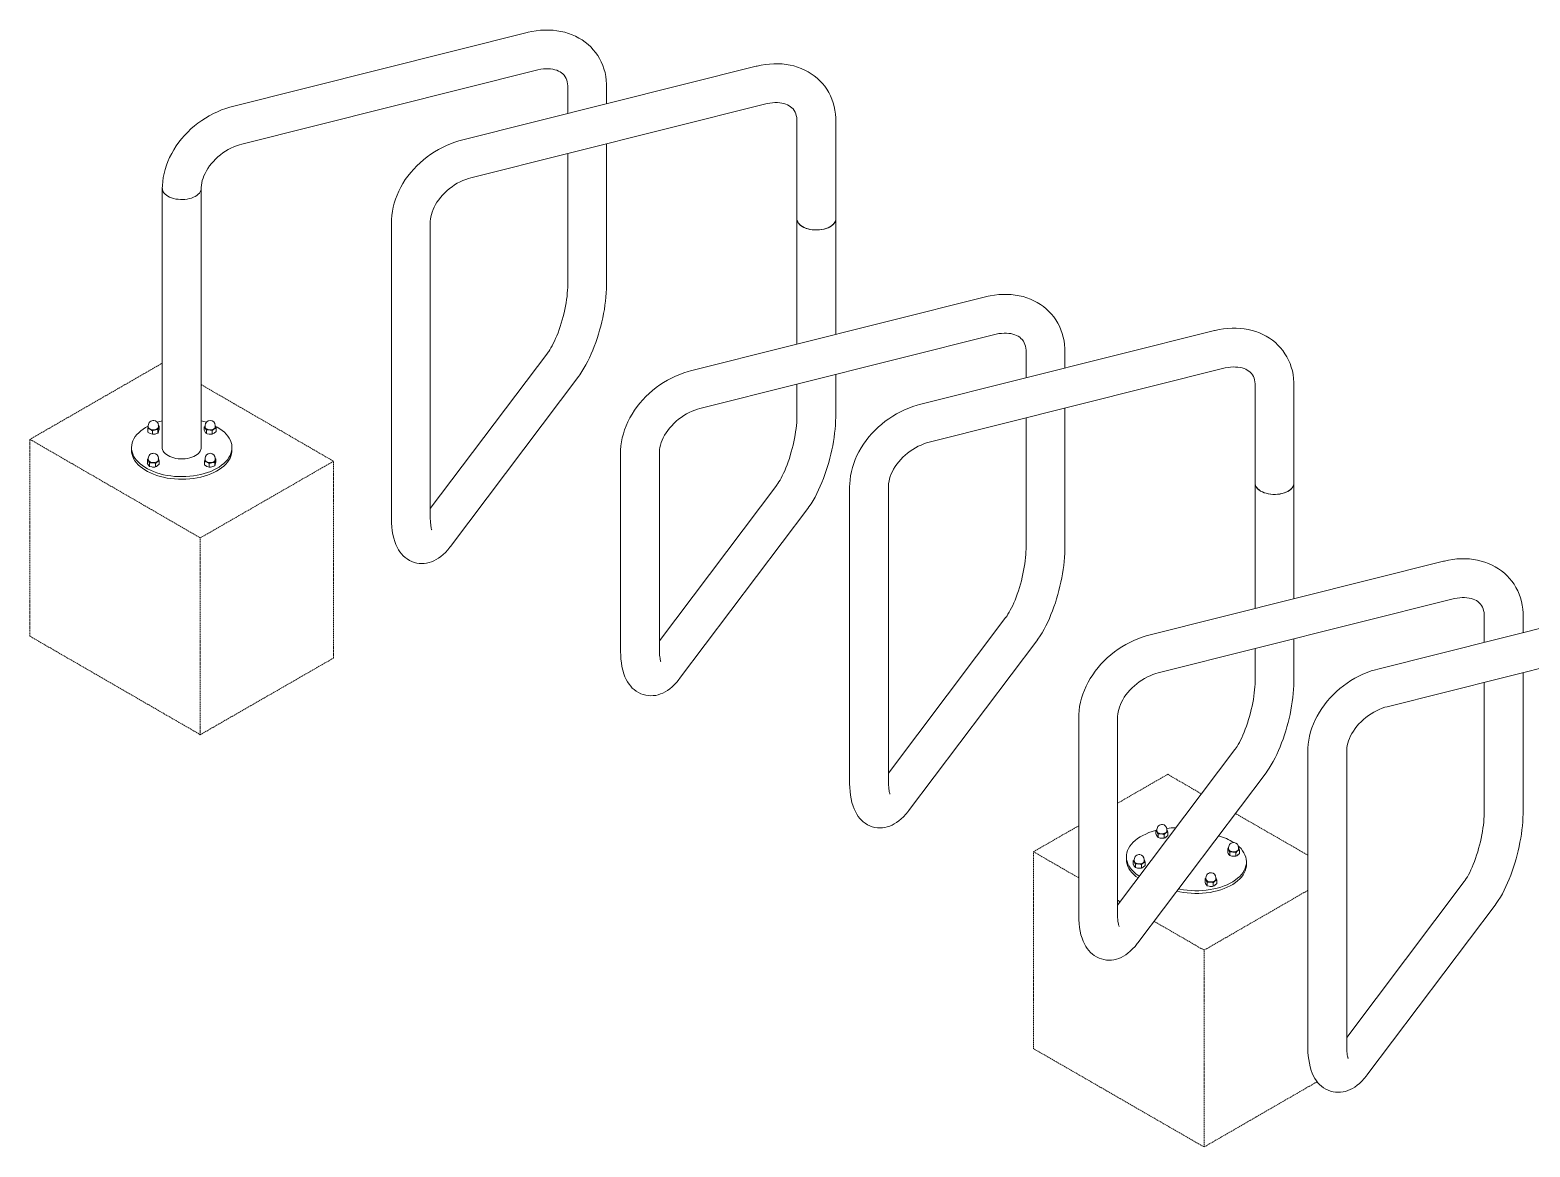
# Model space of a CAD drawing. Header units: millimetres. Extents: x -312 to 6814, y -241 to 4404.
# Drawn here: x 4416 to 5971, y 1400 to 2559 of the extents above; entities that cross this region are included whole.
import ezdxf

# ---------------------------------------------------------------- set-up
doc = ezdxf.new("R2010")
doc.units = ezdxf.units.MM
doc.linetypes.add('HIDDEN', pattern=[1.905, 1.27, -0.635])
doc.layers.add('ZANO_R', color=7, linetype='Continuous', lineweight=0)
doc.layers.add('ZANO_R_przerywana', color=7, linetype='HIDDEN', lineweight=0)

msp = doc.modelspace()

# ---------------------------------------------------------------- linework, layer by layer
at = {"layer": 'ZANO_R'}
for p, q in [((4931.7, 2556.3), (4626.1, 2479.5)), ((5169.2, 2521.2), (4863.6, 2444.5)), ((4635.9, 2440.5), (4941.5, 2517.2)), ((4973.8, 2500.1), (4973.8, 2472.2)), ((5014.1, 2482.3), (5014.1, 2500.1)), ((4873.4, 2405.4), (5179, 2482.2)), ((5211.3, 2465.1), (5211.3, 2363)), ((5251.6, 2363), (5251.6, 2465.1)), ((4973.8, 2430.7), (4973.8, 2296)), ((5014.1, 2296), (5014.1, 2440.8)), ((4553.5, 2394.6), (4553.5, 2124.6)), ((4593.8, 2124.6), (4593.8, 2394.6)), ((4791, 2359.5), (4791, 2053.3)), ((4831.3, 2053.3), (4831.3, 2359.5)), ((5211.3, 2363), (5211.3, 2233)), ((5251.6, 2243.1), (5251.6, 2363)), ((5406.7, 2282.1), (5101, 2205.3)), ((5110.8, 2166.3), (5416.5, 2243)), ((5644.2, 2247), (5338.5, 2170.3)), ((4953, 2223.9), (4831.3, 2062.4)), ((5448.8, 2225.9), (5448.8, 2198)), ((5489.1, 2208.1), (5489.1, 2225.9)), ((5348.3, 2131.2), (5654, 2208)), ((4852.1, 2023.3), (4985.1, 2199.7)), ((5251.6, 2158.9), (5251.6, 2201.6)), ((5211.3, 2191.5), (5211.3, 2158.9)), ((5686.3, 2190.9), (5686.3, 2088.8)), ((5726.5, 2088.8), (5726.5, 2190.9)), ((5489.1, 2021.8), (5489.1, 2166.6)), ((4539, 2148.1), (4538.9, 2147.7)), ((4538.9, 2147.7), (4539, 2148)), ((4539, 2148.7), (4539, 2147.2)), ((4550.1, 2148), (4549.3, 2148.5)), ((4549.4, 2147.2), (4549.4, 2148.7)), ((4549.4, 2146.7), (4549.4, 2147.2)), ((4550.1, 2148), (4550.1, 2144.4)), ((4597, 2147.3), (4597, 2143.7)), ((4597.9, 2148.6), (4597.9, 2147.2)), ((4608.4, 2147.2), (4608.4, 2148.6)), ((4608.4, 2148.1), (4610.5, 2146.9)), ((4609.3, 2146.1), (4608.4, 2147.9)), ((4609.3, 2146.1), (4609.3, 2142.5)), ((5448.8, 2156.5), (5448.8, 2021.8)), ((4538.4, 2145.5), (4538.4, 2141.8)), ((4538.4, 2145.5), (4540.8, 2144.7)), ((4543.2, 2139.5), (4540.8, 2140.3)), ((4543.2, 2143.2), (4543.2, 2139.5)), ((4549, 2144.4), (4549, 2140.8)), ((4599.2, 2143.9), (4599.2, 2140.3)), ((4605.3, 2143.3), (4605.3, 2139.7)), ((4609.3, 2142.5), (4607.3, 2140.7)), ((4521.6, 2125.7), (4521.6, 2123)), ((4625.7, 2123), (4625.7, 2125.7)), ((5028.5, 2120.4), (5028.5, 1916.2)), ((5068.8, 1916.2), (5068.8, 2120.4)), ((4539, 2114.2), (4538, 2113.3)), ((4538, 2113.3), (4538, 2109.7)), ((4538, 2113.3), (4539.1, 2112)), ((4539, 2114.6), (4539, 2113.2)), ((4540.2, 2106.3), (4539.1, 2107.6)), ((4540.2, 2109.9), (4540.2, 2106.3)), ((4546.3, 2109.3), (4548.3, 2111.1)), ((4546.3, 2109.3), (4546.3, 2105.7)), ((4550.3, 2108.5), (4548.3, 2106.7)), ((4549.4, 2113.2), (4549.4, 2114.6)), ((4550.3, 2112.1), (4550.3, 2108.5)), ((4597.2, 2111.4), (4597.2, 2107.8)), ((4597.8, 2113.6), (4597.9, 2114)), ((4597.9, 2113.9), (4597.8, 2113.6)), ((4597.9, 2114.6), (4597.9, 2113.2)), ((4597.9, 2113.6), (4597.9, 2113.7)), ((4602, 2105.5), (4599.6, 2106.2)), ((4602, 2109.1), (4605, 2110.1)), ((4602, 2109.1), (4602, 2105.5)), ((4607.9, 2106.7), (4605, 2105.7)), ((4607.9, 2110.4), (4607.9, 2106.7)), ((4608.3, 2113.2), (4608.3, 2114.6)), ((4609, 2113.9), (4608.3, 2114.4)), ((4609, 2113.9), (4609, 2110.3)), ((5190.4, 2086.8), (5068.8, 1925.3)), ((5266, 2085.3), (5266, 1779.1)), ((5306.2, 1779.1), (5306.2, 2085.3)), ((5686.3, 2088.8), (5686.3, 1958.8)), ((5726.5, 1968.9), (5726.5, 2088.8)), ((5089.6, 1886.2), (5222.6, 2062.6)), ((5881.7, 2007.9), (5576, 1931.1)), ((5585.8, 1892.1), (5891.5, 1968.8)), ((6119.2, 1972.8), (5813.5, 1896.1)), ((5427.9, 1949.8), (5306.2, 1788.2)), ((5923.8, 1951.7), (5923.8, 1923.8)), ((5964, 1933.9), (5964, 1951.7)), ((5823.3, 1857), (6129, 1933.8)), ((5327.1, 1749.1), (5460.1, 1925.5)), ((5686.3, 1917.3), (5686.3, 1884.7)), ((5726.5, 1884.7), (5726.5, 1927.4)), ((5923.8, 1882.3), (5923.8, 1747.6)), ((5964, 1747.6), (5964, 1892.4)), ((5503.5, 1846.2), (5503.5, 1642)), ((5543.7, 1642), (5543.7, 1846.2)), ((5665.4, 1812.7), (5543.7, 1651.2)), ((5741, 1811.1), (5741, 1504.9)), ((5781.2, 1504.9), (5781.2, 1811.1)), ((5564.6, 1612), (5697.6, 1788.4)), ((5584.5, 1729.2), (5583.5, 1728.4)), ((5583.5, 1728.4), (5583.5, 1724.7)), ((5583.5, 1728.4), (5584.6, 1727.1)), ((5584.5, 1729.7), (5584.5, 1728.2)), ((5591.9, 1724.4), (5593.9, 1726.2)), ((5594.9, 1728.2), (5594.9, 1729.7)), ((5595.9, 1727.1), (5595.9, 1723.5)), ((5585.7, 1721.3), (5584.6, 1722.6)), ((5585.7, 1725), (5585.7, 1721.3)), ((5591.9, 1724.4), (5591.9, 1720.7)), ((5595.9, 1723.5), (5593.9, 1721.7)), ((5658.8, 1710.5), (5657.9, 1709.6)), ((5658.8, 1710.9), (5658.8, 1709.5)), ((5669.2, 1709.5), (5669.2, 1710.9)), ((5552.9, 1701.3), (5552.9, 1698.6)), ((5561, 1698), (5560, 1697.2)), ((5560, 1697.2), (5560, 1693.5)), ((5560, 1697.2), (5561.1, 1695.9)), ((5561, 1698.5), (5561, 1697)), ((5568.4, 1693.2), (5570.4, 1695)), ((5571.4, 1697), (5571.4, 1698.5)), ((5572.4, 1696), (5572.4, 1692.3)), ((5657.9, 1709.6), (5657.9, 1706)), ((5657.9, 1709.6), (5659, 1708.3)), ((5660, 1702.6), (5659, 1703.9)), ((5660, 1706.2), (5660, 1702.6)), ((5666.2, 1705.6), (5668.2, 1707.4)), ((5666.2, 1705.6), (5666.2, 1702)), ((5670.2, 1704.8), (5668.2, 1703)), ((5670.2, 1708.4), (5670.2, 1704.8)), ((5677.3, 1693.4), (5677.3, 1696.2)), ((5562.2, 1690.1), (5561.1, 1691.4)), ((5562.2, 1693.8), (5562.2, 1690.1)), ((5568.4, 1693.2), (5568.4, 1689.5)), ((5572.4, 1692.3), (5570.4, 1690.5)), ((5635.3, 1679.7), (5635.3, 1678.3)), ((5645.7, 1678.3), (5645.7, 1679.7)), ((5635.3, 1679.3), (5634.4, 1678.4)), ((5634.4, 1678.4), (5634.4, 1674.8)), ((5634.4, 1678.4), (5635.4, 1677.1)), ((5636.5, 1671.4), (5635.4, 1672.7)), ((5636.5, 1675), (5636.5, 1671.4)), ((5642.7, 1674.4), (5644.7, 1676.2)), ((5642.7, 1674.4), (5642.7, 1670.8)), ((5646.7, 1673.6), (5644.7, 1671.8)), ((5646.7, 1677.2), (5646.7, 1673.6)), ((5902.9, 1675.6), (5781.2, 1514.1)), ((5546.4, 1654.7), (5543.7, 1656.3)), ((5802.1, 1474.9), (5935, 1651.3))]:
    msp.add_line(p, q, dxfattribs=at)
at = {"layer": 'ZANO_R', "flags": 128}
for points in [[(5014.1, 2500.1), (5014, 2502.6), (5013.7, 2506.7), (5013.2, 2510.7), (5012.4, 2514.6), (5011.3, 2518.4), (5010.1, 2522.1), (5008.5, 2525.7), (5006.8, 2529.1), (5004.8, 2532.4), (5002.6, 2535.5), (5000.2, 2538.4), (4997.6, 2541.2), (4994.8, 2543.8), (4991.8, 2546.3), (4988.7, 2548.5), (4985.4, 2550.5), (4981.9, 2552.3), (4978.3, 2553.9), (4974.6, 2555.3), (4970.7, 2556.5), (4966.7, 2557.4), (4962.6, 2558.1), (4958.5, 2558.6), (4954.2, 2558.8), (4949.9, 2558.8), (4945.5, 2558.6), (4941.2, 2558.1), (4936.7, 2557.4), (4932.6, 2556.5), (4931.7, 2556.3)], [(5251.6, 2465.1), (5251.5, 2467.6), (5251.2, 2471.6), (5250.7, 2475.6), (5249.9, 2479.6), (5248.8, 2483.4), (5247.5, 2487.1), (5246, 2490.6), (5244.3, 2494), (5242.3, 2497.3), (5240.1, 2500.5), (5237.7, 2503.4), (5235.1, 2506.2), (5232.3, 2508.8), (5229.3, 2511.2), (5226.2, 2513.4), (5222.9, 2515.5), (5219.4, 2517.3), (5215.8, 2518.9), (5212.1, 2520.3), (5208.2, 2521.5), (5204.2, 2522.4), (5200.1, 2523.1), (5196, 2523.6), (5191.7, 2523.8), (5187.4, 2523.8), (5183, 2523.5), (5178.6, 2523.1), (5174.2, 2522.3), (5170, 2521.4), (5169.2, 2521.2)], [(4941.5, 2517.2), (4942.9, 2517.5), (4945.7, 2518.1), (4948.5, 2518.4), (4951.1, 2518.6), (4953.6, 2518.6), (4956, 2518.4), (4958.2, 2518.1), (4960.3, 2517.6), (4962.3, 2517), (4964.1, 2516.2), (4965.8, 2515.4), (4967.3, 2514.4), (4968.7, 2513.2), (4969.9, 2511.9), (4971.1, 2510.3), (4972.1, 2508.6), (4972.8, 2506.9), (4973.3, 2505.2), (4973.6, 2503.1), (4973.8, 2501), (4973.8, 2500.1)], [(4626.1, 2479.5), (4623.6, 2478.8), (4619.2, 2477.5), (4614.9, 2475.9), (4610.6, 2474.1), (4606.4, 2472.1), (4602.2, 2469.9), (4598.2, 2467.5), (4594.3, 2465), (4590.4, 2462.2), (4586.8, 2459.3), (4583.2, 2456.2), (4579.8, 2452.9), (4576.6, 2449.5), (4573.5, 2446), (4570.6, 2442.4), (4567.9, 2438.6), (4565.5, 2434.7), (4563.2, 2430.8), (4561.1, 2426.7), (4559.3, 2422.6), (4557.7, 2418.5), (4556.4, 2414.3), (4555.3, 2410), (4554.5, 2405.8), (4553.9, 2401.6), (4553.6, 2397.4), (4553.5, 2394.6)], [(5179, 2482.2), (5180.4, 2482.5), (5183.2, 2483), (5185.9, 2483.4), (5188.6, 2483.6), (5191.1, 2483.5), (5193.5, 2483.4), (5195.7, 2483), (5197.8, 2482.6), (5199.8, 2481.9), (5201.6, 2481.2), (5203.3, 2480.3), (5204.8, 2479.3), (5206.2, 2478.2), (5207.4, 2476.9), (5208.6, 2475.3), (5209.6, 2473.6), (5210.2, 2471.9), (5210.7, 2470.1), (5211.1, 2468.1), (5211.3, 2466), (5211.3, 2465.1)], [(4863.6, 2444.5), (4861, 2443.8), (4856.7, 2442.5), (4852.3, 2440.9), (4848.1, 2439.1), (4843.8, 2437.1), (4839.7, 2434.9), (4835.7, 2432.5), (4831.7, 2429.9), (4827.9, 2427.2), (4824.2, 2424.2), (4820.7, 2421.2), (4817.3, 2417.9), (4814.1, 2414.5), (4811, 2411), (4808.1, 2407.3), (4805.4, 2403.6), (4802.9, 2399.7), (4800.7, 2395.7), (4798.6, 2391.7), (4796.8, 2387.6), (4795.2, 2383.4), (4793.9, 2379.2), (4792.8, 2375), (4792, 2370.8), (4791.4, 2366.6), (4791.1, 2362.4), (4791, 2359.5)], [(4593.8, 2394.6), (4593.8, 2395.5), (4594, 2397.8), (4594.4, 2400.2), (4594.9, 2402.6), (4595.7, 2405.1), (4596.7, 2407.6), (4597.8, 2410.1), (4599.2, 2412.7), (4600.7, 2415.2), (4602.5, 2417.8), (4604.4, 2420.2), (4606.5, 2422.6), (4608.8, 2425), (4611.2, 2427.2), (4613.7, 2429.3), (4616.3, 2431.3), (4619, 2433.1), (4621.8, 2434.8), (4624.7, 2436.3), (4627.6, 2437.6), (4630.5, 2438.8), (4633.4, 2439.8), (4635.9, 2440.5)], [(4593.8, 2394.6), (4593.7, 2393.7), (4593.4, 2392.3), (4592.8, 2391), (4591.9, 2389.7), (4590.7, 2388.4), (4589.3, 2387.3), (4587.7, 2386.2), (4585.9, 2385.3), (4583.9, 2384.5), (4581.7, 2383.9), (4579.4, 2383.4), (4577, 2383.1), (4574.6, 2383), (4572.2, 2383), (4569.8, 2383.2), (4567.4, 2383.5), (4565.2, 2384), (4563, 2384.7), (4561, 2385.5), (4559.2, 2386.4), (4557.7, 2387.5), (4556.3, 2388.7), (4555.2, 2389.9), (4554.4, 2391.2), (4553.8, 2392.6), (4553.6, 2394), (4553.5, 2394.6)], [(4555.2, 2389.9), (4556.3, 2388.7), (4557.7, 2387.5), (4559.2, 2386.4), (4561, 2385.5), (4563, 2384.7), (4565.2, 2384), (4567.4, 2383.5), (4569.8, 2383.2), (4572.2, 2383), (4574.6, 2383), (4577, 2383.1), (4579.4, 2383.4), (4581.7, 2383.9), (4583.9, 2384.5), (4585.9, 2385.3), (4587.7, 2386.2), (4589.3, 2387.3), (4590.7, 2388.4), (4591.9, 2389.7), (4592.8, 2391), (4593.4, 2392.3), (4593.7, 2393.7), (4593.8, 2394.5)], [(4831.3, 2359.5), (4831.3, 2360.5), (4831.5, 2362.8), (4831.8, 2365.1), (4832.4, 2367.5), (4833.2, 2370), (4834.1, 2372.5), (4835.3, 2375.1), (4836.7, 2377.7), (4838.2, 2380.2), (4840, 2382.7), (4841.9, 2385.2), (4844, 2387.6), (4846.2, 2389.9), (4848.6, 2392.1), (4851.2, 2394.3), (4853.8, 2396.2), (4856.5, 2398.1), (4859.3, 2399.8), (4862.2, 2401.3), (4865.1, 2402.6), (4868, 2403.8), (4870.9, 2404.7), (4873.4, 2405.4)], [(5239.5, 2352.3), (5237.2, 2351.9), (5234.8, 2351.5), (5232.4, 2351.4), (5230, 2351.4), (5227.6, 2351.6), (5225.2, 2351.9), (5223, 2352.5), (5220.8, 2353.1), (5218.8, 2353.9), (5217, 2354.9), (5215.4, 2355.9), (5214.1, 2357.1), (5213, 2358.4), (5212.2, 2359.7), (5211.6, 2361), (5211.3, 2362.4), (5211.3, 2363)], [(5251.6, 2363), (5251.5, 2361.9), (5251.1, 2360.5), (5250.5, 2359.2), (5249.5, 2357.9), (5248.3, 2356.7), (5246.9, 2355.5), (5245.2, 2354.5), (5243.3, 2353.6), (5241.3, 2352.9), (5239.1, 2352.3), (5236.8, 2351.8), (5234.4, 2351.5), (5232, 2351.4), (5229.6, 2351.4), (5227.2, 2351.6), (5224.8, 2352), (5222.6, 2352.6), (5220.5, 2353.3), (5218.5, 2354.1), (5216.8, 2355.1), (5215.2, 2356.1), (5213.9, 2357.3), (5212.8, 2358.6), (5212, 2359.9), (5211.5, 2361.3), (5211.3, 2362.7), (5211.3, 2363)], [(5251.6, 2363), (5251.5, 2362.1), (5251.2, 2360.8), (5250.6, 2359.4), (5249.7, 2358.1), (5248.5, 2356.9), (5247.1, 2355.7), (5245.5, 2354.7), (5243.7, 2353.8), (5241.6, 2353), (5239.5, 2352.3)], [(4973.8, 2296), (4973.8, 2294.5), (4973.7, 2291.8), (4973.6, 2288.9), (4973.3, 2285.8), (4973, 2282.6), (4972.5, 2279.3), (4972, 2275.9), (4971.4, 2272.4), (4970.7, 2268.9), (4969.9, 2265.4), (4969, 2261.8), (4968.1, 2258.3), (4967, 2254.8), (4966, 2251.4), (4964.8, 2248.1), (4963.7, 2244.9), (4962.5, 2241.8), (4961.2, 2238.9), (4960, 2236.2), (4958.7, 2233.6), (4957.5, 2231.2), (4956.3, 2229.1), (4955.2, 2227.2), (4954.1, 2225.5), (4953.2, 2224.2), (4953, 2223.9)], [(4985.1, 2199.7), (4986.2, 2201.3), (4988.5, 2204.6), (4990.6, 2208), (4992.6, 2211.5), (4994.5, 2215.2), (4996.4, 2218.9), (4998.1, 2222.8), (4999.8, 2226.7), (5001.3, 2230.7), (5002.8, 2234.8), (5004.2, 2239), (5005.6, 2243.2), (5006.8, 2247.5), (5008, 2251.8), (5009, 2256.1), (5010, 2260.4), (5010.9, 2264.8), (5011.7, 2269.1), (5012.3, 2273.4), (5012.9, 2277.7), (5013.4, 2281.9), (5013.7, 2286.1), (5014, 2290.3), (5014.1, 2294.4), (5014.1, 2296)], [(5489.1, 2225.9), (5489, 2228.4), (5488.7, 2232.5), (5488.2, 2236.5), (5487.4, 2240.4), (5486.3, 2244.2), (5485, 2247.9), (5483.5, 2251.5), (5481.7, 2254.9), (5479.8, 2258.2), (5477.6, 2261.3), (5475.2, 2264.2), (5472.6, 2267), (5469.8, 2269.6), (5466.8, 2272.1), (5463.7, 2274.3), (5460.4, 2276.3), (5456.9, 2278.1), (5453.3, 2279.7), (5449.5, 2281.1), (5445.7, 2282.3), (5441.7, 2283.2), (5437.6, 2283.9), (5433.4, 2284.4), (5429.2, 2284.6), (5424.9, 2284.6), (5420.5, 2284.4), (5416.1, 2283.9), (5411.7, 2283.2), (5407.5, 2282.3), (5406.7, 2282.1)], [(5416.5, 2243), (5417.9, 2243.4), (5420.7, 2243.9), (5423.4, 2244.2), (5426.1, 2244.4), (5428.6, 2244.4), (5431, 2244.2), (5433.2, 2243.9), (5435.3, 2243.4), (5437.3, 2242.8), (5439.1, 2242), (5440.7, 2241.2), (5442.3, 2240.2), (5443.6, 2239), (5444.9, 2237.7), (5446.1, 2236.1), (5447, 2234.4), (5447.7, 2232.7), (5448.2, 2231), (5448.6, 2229), (5448.8, 2226.8), (5448.8, 2225.9)], [(5726.5, 2190.9), (5726.5, 2193.4), (5726.2, 2197.4), (5725.7, 2201.5), (5724.9, 2205.4), (5723.8, 2209.2), (5722.5, 2212.9), (5721, 2216.4), (5719.2, 2219.9), (5717.2, 2223.1), (5715, 2226.3), (5712.6, 2229.2), (5710, 2232), (5707.3, 2234.6), (5704.3, 2237), (5701.1, 2239.3), (5697.8, 2241.3), (5694.4, 2243.1), (5690.8, 2244.7), (5687, 2246.1), (5683.2, 2247.3), (5679.2, 2248.2), (5675.1, 2248.9), (5670.9, 2249.4), (5666.7, 2249.6), (5662.4, 2249.6), (5658, 2249.3), (5653.6, 2248.9), (5649.2, 2248.1), (5645, 2247.2), (5644.2, 2247)], [(5654, 2208), (5655.4, 2208.3), (5658.2, 2208.9), (5660.9, 2209.2), (5663.5, 2209.4), (5666.1, 2209.3), (5668.4, 2209.2), (5670.7, 2208.8), (5672.8, 2208.4), (5674.8, 2207.7), (5676.6, 2207), (5678.2, 2206.1), (5679.7, 2205.1), (5681.1, 2204), (5682.4, 2202.7), (5683.5, 2201.1), (5684.5, 2199.4), (5685.2, 2197.7), (5685.7, 2196), (5686.1, 2193.9), (5686.3, 2191.8), (5686.3, 2190.9)], [(5101, 2205.3), (5098.5, 2204.6), (5094.2, 2203.3), (5089.8, 2201.7), (5085.5, 2199.9), (5081.3, 2197.9), (5077.2, 2195.7), (5073.2, 2193.4), (5069.2, 2190.8), (5065.4, 2188), (5061.7, 2185.1), (5058.2, 2182), (5054.8, 2178.7), (5051.5, 2175.3), (5048.5, 2171.8), (5045.6, 2168.2), (5042.9, 2164.4), (5040.4, 2160.5), (5038.2, 2156.6), (5036.1, 2152.5), (5034.3, 2148.4), (5032.7, 2144.3), (5031.4, 2140.1), (5030.3, 2135.8), (5029.4, 2131.6), (5028.9, 2127.4), (5028.6, 2123.2), (5028.5, 2120.4)], [(5068.8, 2120.4), (5068.8, 2121.3), (5069, 2123.6), (5069.3, 2126), (5069.9, 2128.4), (5070.7, 2130.9), (5071.6, 2133.4), (5072.8, 2135.9), (5074.2, 2138.5), (5075.7, 2141), (5077.5, 2143.6), (5079.4, 2146), (5081.5, 2148.4), (5083.7, 2150.8), (5086.1, 2153), (5088.6, 2155.1), (5091.3, 2157.1), (5094, 2158.9), (5096.8, 2160.6), (5099.7, 2162.1), (5102.6, 2163.4), (5105.5, 2164.6), (5108.3, 2165.6), (5110.8, 2166.3)], [(5338.5, 2170.3), (5336, 2169.6), (5331.6, 2168.3), (5327.3, 2166.7), (5323, 2164.9), (5318.8, 2162.9), (5314.7, 2160.7), (5310.7, 2158.3), (5306.7, 2155.7), (5302.9, 2153), (5299.2, 2150), (5295.7, 2147), (5292.3, 2143.7), (5289, 2140.3), (5286, 2136.8), (5283.1, 2133.1), (5280.4, 2129.4), (5277.9, 2125.5), (5275.6, 2121.5), (5273.6, 2117.5), (5271.8, 2113.4), (5270.2, 2109.2), (5268.9, 2105), (5267.8, 2100.8), (5266.9, 2096.6), (5266.4, 2092.4), (5266.1, 2088.2), (5266, 2085.3)], [(4610.5, 2146.9), (4613.2, 2145.2), (4615.7, 2143.5), (4617.9, 2141.6), (4619.8, 2139.6), (4621.5, 2137.5), (4622.9, 2135.4), (4624.1, 2133.2), (4624.9, 2131), (4625.5, 2128.8), (4625.7, 2126.5), (4625.7, 2124.2), (4625.3, 2122), (4624.7, 2119.7), (4623.8, 2117.5), (4622.6, 2115.3), (4621.1, 2113.2), (4619.3, 2111.2), (4617.3, 2109.2), (4615, 2107.4), (4612.5, 2105.6), (4609.7, 2104), (4606.8, 2102.5), (4603.7, 2101.1), (4600.4, 2099.9), (4596.9, 2098.8), (4593.3, 2097.8), (4589.6, 2097.1), (4585.8, 2096.4), (4581.9, 2096), (4578, 2095.7), (4574.1, 2095.6), (4570.2, 2095.7), (4566.2, 2095.9), (4562.4, 2096.3), (4558.5, 2096.9), (4554.8, 2097.6), (4551.2, 2098.5), (4547.7, 2099.6), (4544.4, 2100.8), (4541.2, 2102.2), (4538.2, 2103.6), (4535.4, 2105.3), (4532.9, 2107), (4530.5, 2108.8), (4528.4, 2110.8), (4526.6, 2112.8), (4525.1, 2114.9), (4523.8, 2117), (4522.8, 2119.2), (4522.1, 2121.5), (4521.7, 2123.7), (4521.6, 2126), (4521.8, 2128.3), (4522.3, 2130.5), (4523, 2132.8), (4524.1, 2134.9), (4525.5, 2137.1), (4527.1, 2139.2), (4529, 2141.1), (4531.2, 2143.1), (4533.5, 2144.9), (4536.2, 2146.6), (4539, 2148.1)], [(4538.9, 2147.7), (4538.5, 2146), (4538.4, 2145.5)], [(4549.5, 2146.6), (4549.1, 2145.9), (4548.4, 2145.3), (4547.6, 2144.7), (4546.5, 2144.3), (4545.2, 2144.1), (4544, 2144.1), (4542.7, 2144.2), (4541.5, 2144.5), (4540.5, 2144.9), (4539.7, 2145.5), (4539.2, 2146.2), (4538.9, 2146.9), (4539, 2147.6), (4539, 2147.7)], [(4539, 2147.2), (4539, 2147), (4539.3, 2146.3), (4539.8, 2145.6), (4540.6, 2145.1), (4541.6, 2144.6), (4542.7, 2144.3), (4544, 2144.2), (4545.2, 2144.3), (4546.4, 2144.5), (4547.5, 2144.9), (4548.4, 2145.4), (4549, 2146), (4549.4, 2146.7)], [(4549.6, 2146.6), (4549.2, 2145), (4549, 2144.4)], [(4549.4, 2147.7), (4549.5, 2147.4), (4549.5, 2146.6)], [(4550.1, 2148), (4549.7, 2147), (4549.6, 2146.6)], [(4602.3, 2144.1), (4601, 2144.3), (4599.9, 2144.7), (4599, 2145.2), (4598.3, 2145.8), (4597.9, 2146.5), (4597.8, 2147.2), (4597.9, 2147.7)], [(4597.9, 2147.2), (4598, 2146.6), (4598.4, 2145.9), (4599.1, 2145.3), (4600, 2144.8), (4601.1, 2144.4), (4602.3, 2144.2)], [(4608.4, 2147.7), (4608.4, 2147.7), (4608.5, 2146.9), (4608.2, 2146.2), (4607.7, 2145.5), (4607, 2145), (4606, 2144.5), (4604.8, 2144.2), (4603.5, 2144), (4602.3, 2144.1)], [(4602.3, 2144.2), (4603.5, 2144.2), (4604.8, 2144.3), (4605.9, 2144.6), (4606.9, 2145.1), (4607.6, 2145.6), (4608.1, 2146.3), (4608.4, 2147), (4608.4, 2147.2)], [(4607.3, 2145.1), (4607.5, 2145.2), (4609.3, 2146.1)], [(5211.3, 2158.9), (5211.3, 2157.4), (5211.2, 2154.7), (5211.1, 2151.8), (5210.8, 2148.7), (5210.4, 2145.5), (5210, 2142.2), (5209.5, 2138.8), (5208.9, 2135.3), (5208.2, 2131.8), (5207.4, 2128.3), (5206.5, 2124.7), (5205.5, 2121.2), (5204.5, 2117.7), (5203.5, 2114.3), (5202.3, 2111), (5201.2, 2107.8), (5199.9, 2104.7), (5198.7, 2101.8), (5197.5, 2099.1), (5196.2, 2096.5), (5195, 2094.1), (5193.8, 2092), (5192.7, 2090.1), (5191.6, 2088.4), (5190.6, 2087.1), (5190.4, 2086.8)], [(5222.6, 2062.6), (5223.7, 2064.2), (5226, 2067.5), (5228.1, 2070.9), (5230.1, 2074.4), (5232, 2078.1), (5233.8, 2081.8), (5235.6, 2085.7), (5237.2, 2089.6), (5238.8, 2093.6), (5240.3, 2097.7), (5241.7, 2101.9), (5243.1, 2106.1), (5244.3, 2110.4), (5245.5, 2114.7), (5246.5, 2119), (5247.5, 2123.3), (5248.4, 2127.7), (5249.1, 2132), (5249.8, 2136.3), (5250.4, 2140.6), (5250.9, 2144.8), (5251.2, 2149), (5251.4, 2153.2), (5251.6, 2157.3), (5251.6, 2158.9)], [(4546.1, 2139.8), (4545.9, 2139.7), (4543.2, 2139.5)], [(4549, 2140.8), (4547.6, 2140.2), (4546.1, 2139.8)], [(4549, 2140.8), (4549.2, 2141.1), (4549.6, 2142.2)], [(4549.6, 2142.2), (4549.7, 2142.7), (4550.1, 2144.4)], [(4598.1, 2141.6), (4598, 2141.7), (4597, 2143.7)], [(4599.2, 2140.3), (4598.6, 2140.8), (4598.1, 2141.6)], [(4602.2, 2144), (4599.9, 2144), (4599.2, 2143.9)], [(4599.2, 2140.3), (4599.9, 2140.1), (4602.2, 2139.6)], [(4605.3, 2143.3), (4603, 2143.9), (4602.2, 2144)], [(4602.2, 2139.6), (4603, 2139.5), (4605.3, 2139.7)], [(4605.3, 2143.3), (4606.3, 2144.3), (4607.3, 2145.1)], [(4607.3, 2140.7), (4607.2, 2140.6), (4605.3, 2139.7)], [(5306.2, 2085.3), (5306.3, 2086.3), (5306.4, 2088.6), (5306.8, 2090.9), (5307.4, 2093.4), (5308.1, 2095.8), (5309.1, 2098.4), (5310.3, 2100.9), (5311.6, 2103.5), (5313.2, 2106), (5314.9, 2108.5), (5316.9, 2111), (5319, 2113.4), (5321.2, 2115.7), (5323.6, 2118), (5326.1, 2120.1), (5328.8, 2122), (5331.5, 2123.9), (5334.3, 2125.6), (5337.1, 2127.1), (5340, 2128.4), (5342.9, 2129.6), (5345.8, 2130.5), (5348.3, 2131.2)], [(4625.7, 2123), (4625.7, 2121.5), (4625.3, 2119.2), (4624.7, 2117), (4623.8, 2114.8), (4622.6, 2112.6), (4621.1, 2110.5), (4619.3, 2108.5), (4617.3, 2106.5), (4615, 2104.7), (4612.5, 2102.9), (4609.7, 2101.3), (4606.8, 2099.8), (4603.7, 2098.4), (4600.4, 2097.1), (4596.9, 2096), (4593.3, 2095.1), (4589.6, 2094.3), (4585.8, 2093.7), (4581.9, 2093.3), (4578, 2093), (4574.1, 2092.9), (4570.2, 2093), (4566.2, 2093.2), (4562.4, 2093.6), (4558.5, 2094.2), (4554.8, 2094.9), (4551.2, 2095.8), (4547.7, 2096.9), (4544.4, 2098.1), (4541.2, 2099.4), (4538.2, 2100.9), (4535.4, 2102.5), (4532.9, 2104.3), (4530.5, 2106.1), (4528.4, 2108), (4526.6, 2110), (4525.1, 2112.1), (4523.8, 2114.3), (4522.8, 2116.5), (4522.1, 2118.7), (4521.7, 2121), (4521.6, 2123)], [(4593.8, 2126.7), (4593.8, 2126.4), (4593.8, 2125), (4593.5, 2123.6), (4592.9, 2122.2), (4592.1, 2120.9), (4590.9, 2119.6), (4589.6, 2118.5), (4587.9, 2117.4), (4586.1, 2116.5), (4584.1, 2115.7), (4581.9, 2115), (4579.6, 2114.5), (4577.3, 2114.2), (4574.9, 2114), (4572.4, 2114), (4570, 2114.2), (4567.6, 2114.5), (4565.3, 2115), (4563.2, 2115.7), (4561.2, 2116.5), (4559.4, 2117.4), (4557.7, 2118.5), (4556.4, 2119.7), (4555.2, 2120.9), (4554.4, 2122.2), (4553.8, 2123.6), (4553.5, 2125), (4553.5, 2126.4), (4553.5, 2126.7)], [(4549.4, 2113.7), (4549.4, 2113.7), (4549.5, 2113), (4549.3, 2112.2), (4548.7, 2111.6), (4548, 2111), (4547, 2110.5), (4545.8, 2110.2), (4544.6, 2110.1), (4543.3, 2110.1), (4542, 2110.3), (4540.9, 2110.7), (4540, 2111.2), (4539.4, 2111.8), (4539, 2112.5), (4538.9, 2113.3), (4539, 2113.7)], [(4539, 2113.2), (4539.1, 2112.6), (4539.4, 2111.9), (4540.1, 2111.3), (4541, 2110.8), (4542.1, 2110.4), (4543.3, 2110.2), (4544.5, 2110.2), (4545.8, 2110.3), (4546.9, 2110.6), (4547.9, 2111.1), (4548.7, 2111.7), (4549.2, 2112.3), (4549.4, 2113), (4549.4, 2113.2)], [(4540.2, 2109.9), (4542.5, 2110.1), (4543.3, 2110)], [(4543.3, 2105.6), (4542.5, 2105.7), (4540.2, 2106.3)], [(4543.3, 2110), (4545.6, 2109.6), (4546.3, 2109.3)], [(4546.3, 2105.7), (4545.6, 2105.6), (4543.3, 2105.6)], [(4597.2, 2111.4), (4597.6, 2113.1), (4597.8, 2113.6)], [(4597.2, 2111.4), (4598.4, 2111.1), (4599.6, 2110.7)], [(4599.6, 2106.2), (4599.5, 2106.3), (4597.2, 2107.8)], [(4608.3, 2113.7), (4608.4, 2113.3), (4608.3, 2112.6), (4608, 2111.9), (4607.3, 2111.2), (4606.4, 2110.7), (4605.3, 2110.3), (4604.1, 2110.1), (4602.8, 2110), (4601.6, 2110.1), (4600.4, 2110.4), (4599.4, 2110.9), (4598.6, 2111.5), (4598, 2112.1), (4597.8, 2112.8), (4597.9, 2113.6), (4597.9, 2113.6)], [(4597.9, 2113.2), (4597.9, 2112.9), (4598.1, 2112.2), (4598.7, 2111.6), (4599.5, 2111), (4600.5, 2110.6), (4601.6, 2110.3), (4602.8, 2110.2), (4604.1, 2110.2), (4605.3, 2110.4), (4606.4, 2110.8), (4607.2, 2111.3), (4607.9, 2112), (4608.2, 2112.7), (4608.3, 2113.2)], [(4599.6, 2110.7), (4599.8, 2110.6), (4602, 2109.1)], [(4607.9, 2110.4), (4608.3, 2112.1), (4608.4, 2112.5)], [(4608.4, 2108.1), (4608.3, 2107.7), (4607.9, 2106.7)], [(4608.4, 2112.5), (4608.8, 2113.7), (4609, 2113.9)], [(4609, 2110.3), (4608.8, 2109.7), (4608.4, 2108.1)], [(5714.4, 2078.1), (5712.2, 2077.7), (5709.8, 2077.3), (5707.4, 2077.2), (5704.9, 2077.2), (5702.5, 2077.4), (5700.2, 2077.8), (5697.9, 2078.3), (5695.8, 2078.9), (5693.8, 2079.7), (5692, 2080.7), (5690.4, 2081.8), (5689.1, 2082.9), (5688, 2084.2), (5687.1, 2085.5), (5686.6, 2086.8), (5686.3, 2088.2), (5686.3, 2088.8)], [(5726.5, 2088.8), (5726.5, 2087.7), (5726.1, 2086.3), (5725.4, 2085), (5724.5, 2083.7), (5723.3, 2082.5), (5721.8, 2081.3), (5720.2, 2080.3), (5718.3, 2079.4), (5716.3, 2078.7), (5714.1, 2078.1), (5711.8, 2077.6), (5709.4, 2077.3), (5707, 2077.2), (5704.5, 2077.2), (5702.1, 2077.4), (5699.8, 2077.8), (5697.6, 2078.4), (5695.4, 2079.1), (5693.5, 2079.9), (5691.7, 2080.9), (5690.2, 2081.9), (5688.9, 2083.1), (5687.8, 2084.4), (5687, 2085.7), (5686.5, 2087.1), (5686.3, 2088.5), (5686.3, 2088.8)], [(5726.5, 2088.8), (5726.5, 2088), (5726.2, 2086.6), (5725.5, 2085.2), (5724.7, 2083.9), (5723.5, 2082.7), (5722.1, 2081.5), (5720.5, 2080.5), (5718.6, 2079.6), (5716.6, 2078.8), (5714.4, 2078.1)], [(4791, 2053.3), (4791, 2051.3), (4791.2, 2047.3), (4791.5, 2043.4), (4791.9, 2039.5), (4792.5, 2035.7), (4793.4, 2031.9), (4794.5, 2028.2), (4795.6, 2025.1), (4796.9, 2022.4), (4798.3, 2019.8), (4799.8, 2017.5), (4801.5, 2015.4), (4803.2, 2013.5), (4805.2, 2011.8), (4807.2, 2010.2), (4809.6, 2008.8), (4812, 2007.6), (4814.6, 2006.7), (4817.2, 2006), (4819.8, 2005.6), (4822.4, 2005.5), (4825, 2005.6), (4827.5, 2005.9), (4830, 2006.5), (4832.5, 2007.3), (4834.9, 2008.3), (4837.3, 2009.6), (4839.7, 2011), (4842.1, 2012.8), (4844.5, 2014.8), (4846.9, 2017.1), (4849.3, 2019.7), (4851.6, 2022.6), (4852.1, 2023.3)], [(4832.8, 2040.5), (4832.8, 2040.5), (4832.7, 2040.8), (4832.6, 2041.3), (4832.3, 2042), (4832.1, 2043.1), (4831.9, 2044.3), (4831.7, 2045.9), (4831.5, 2047.7), (4831.4, 2049.7), (4831.3, 2052), (4831.3, 2053.3)], [(5448.8, 2021.8), (5448.8, 2020.3), (5448.7, 2017.6), (5448.5, 2014.7), (5448.3, 2011.6), (5447.9, 2008.4), (5447.5, 2005.1), (5447, 2001.7), (5446.3, 1998.2), (5445.6, 1994.7), (5444.8, 1991.2), (5444, 1987.6), (5443, 1984.1), (5442, 1980.7), (5440.9, 1977.2), (5439.8, 1973.9), (5438.6, 1970.7), (5437.4, 1967.6), (5436.2, 1964.7), (5435, 1962), (5433.7, 1959.4), (5432.5, 1957), (5431.3, 1954.9), (5430.1, 1953), (5429.1, 1951.3), (5428.1, 1950), (5427.9, 1949.8)], [(5460.1, 1925.5), (5461.2, 1927.1), (5463.5, 1930.4), (5465.6, 1933.8), (5467.6, 1937.3), (5469.5, 1941), (5471.3, 1944.7), (5473.1, 1948.6), (5474.7, 1952.5), (5476.3, 1956.5), (5477.8, 1960.6), (5479.2, 1964.8), (5480.5, 1969), (5481.8, 1973.3), (5482.9, 1977.6), (5484, 1981.9), (5485, 1986.2), (5485.9, 1990.6), (5486.6, 1994.9), (5487.3, 1999.2), (5487.9, 2003.5), (5488.3, 2007.7), (5488.7, 2011.9), (5488.9, 2016.1), (5489, 2020.2), (5489.1, 2021.8)], [(5964, 1951.7), (5964, 1954.2), (5963.7, 1958.3), (5963.1, 1962.3), (5962.3, 1966.2), (5961.3, 1970), (5960, 1973.7), (5958.5, 1977.3), (5956.7, 1980.7), (5954.7, 1984), (5952.5, 1987.1), (5950.1, 1990.1), (5947.5, 1992.8), (5944.7, 1995.4), (5941.8, 1997.9), (5938.6, 2000.1), (5935.3, 2002.1), (5931.9, 2003.9), (5928.3, 2005.5), (5924.5, 2006.9), (5920.7, 2008.1), (5916.7, 2009), (5912.6, 2009.7), (5908.4, 2010.2), (5904.2, 2010.4), (5899.8, 2010.4), (5895.5, 2010.2), (5891.1, 2009.7), (5886.7, 2009), (5882.5, 2008.1), (5881.7, 2007.9)], [(5891.5, 1968.8), (5892.9, 1969.2), (5895.7, 1969.7), (5898.4, 1970), (5901, 1970.2), (5903.5, 1970.2), (5905.9, 1970), (5908.2, 1969.7), (5910.3, 1969.2), (5912.2, 1968.6), (5914.1, 1967.8), (5915.7, 1967), (5917.2, 1966), (5918.6, 1964.8), (5919.9, 1963.5), (5921, 1962), (5922, 1960.2), (5922.7, 1958.5), (5923.2, 1956.8), (5923.6, 1954.8), (5923.8, 1952.6), (5923.8, 1951.7)], [(5576, 1931.1), (5573.5, 1930.4), (5569.1, 1929.1), (5564.8, 1927.5), (5560.5, 1925.7), (5556.3, 1923.7), (5552.2, 1921.5), (5548.1, 1919.2), (5544.2, 1916.6), (5540.4, 1913.8), (5536.7, 1910.9), (5533.1, 1907.8), (5529.8, 1904.5), (5526.5, 1901.2), (5523.5, 1897.6), (5520.6, 1894), (5517.9, 1890.2), (5515.4, 1886.3), (5513.1, 1882.4), (5511.1, 1878.3), (5509.3, 1874.2), (5507.7, 1870.1), (5506.3, 1865.9), (5505.3, 1861.7), (5504.4, 1857.4), (5503.8, 1853.2), (5503.5, 1849), (5503.5, 1846.2)], [(5028.5, 1916.2), (5028.5, 1914.2), (5028.7, 1910.2), (5028.9, 1906.3), (5029.4, 1902.4), (5030, 1898.6), (5030.9, 1894.8), (5032, 1891.1), (5033.1, 1888.1), (5034.4, 1885.3), (5035.8, 1882.7), (5037.3, 1880.4), (5039, 1878.3), (5040.7, 1876.4), (5042.6, 1874.7), (5044.7, 1873.2), (5047, 1871.7), (5049.5, 1870.5), (5052.1, 1869.6), (5054.6, 1868.9), (5057.2, 1868.5), (5059.9, 1868.4), (5062.4, 1868.5), (5065, 1868.8), (5067.5, 1869.4), (5070, 1870.2), (5072.4, 1871.2), (5074.8, 1872.5), (5077.2, 1873.9), (5079.6, 1875.7), (5082, 1877.7), (5084.4, 1880), (5086.8, 1882.6), (5089.1, 1885.5), (5089.6, 1886.2)], [(5070.3, 1903.4), (5070.3, 1903.4), (5070.2, 1903.7), (5070, 1904.2), (5069.8, 1904.9), (5069.6, 1906), (5069.4, 1907.2), (5069.2, 1908.8), (5069, 1910.6), (5068.8, 1912.6), (5068.8, 1914.9), (5068.8, 1916.2)], [(5543.7, 1846.2), (5543.7, 1847.2), (5543.9, 1849.4), (5544.3, 1851.8), (5544.9, 1854.2), (5545.6, 1856.7), (5546.6, 1859.2), (5547.8, 1861.7), (5549.1, 1864.3), (5550.7, 1866.8), (5552.4, 1869.4), (5554.4, 1871.8), (5556.5, 1874.2), (5558.7, 1876.6), (5561.1, 1878.8), (5563.6, 1880.9), (5566.2, 1882.9), (5569, 1884.7), (5571.8, 1886.4), (5574.6, 1887.9), (5577.5, 1889.2), (5580.4, 1890.4), (5583.3, 1891.4), (5585.8, 1892.1)], [(5686.3, 1884.7), (5686.3, 1883.2), (5686.2, 1880.5), (5686, 1877.6), (5685.8, 1874.5), (5685.4, 1871.3), (5685, 1868), (5684.5, 1864.6), (5683.8, 1861.1), (5683.1, 1857.6), (5682.3, 1854.1), (5681.5, 1850.5), (5680.5, 1847), (5679.5, 1843.6), (5678.4, 1840.1), (5677.3, 1836.8), (5676.1, 1833.6), (5674.9, 1830.5), (5673.7, 1827.6), (5672.4, 1824.9), (5671.2, 1822.3), (5670, 1819.9), (5668.8, 1817.8), (5667.6, 1815.9), (5666.5, 1814.2), (5665.6, 1812.9), (5665.4, 1812.7)], [(5697.6, 1788.4), (5698.7, 1790), (5700.9, 1793.3), (5703.1, 1796.7), (5705.1, 1800.2), (5707, 1803.9), (5708.8, 1807.6), (5710.6, 1811.5), (5712.2, 1815.4), (5713.8, 1819.4), (5715.3, 1823.5), (5716.7, 1827.7), (5718, 1831.9), (5719.3, 1836.2), (5720.4, 1840.5), (5721.5, 1844.8), (5722.5, 1849.1), (5723.3, 1853.5), (5724.1, 1857.8), (5724.8, 1862.1), (5725.4, 1866.4), (5725.8, 1870.6), (5726.2, 1874.8), (5726.4, 1879), (5726.5, 1883.1), (5726.5, 1884.7)], [(5813.5, 1896.1), (5811, 1895.4), (5806.6, 1894.1), (5802.3, 1892.5), (5798, 1890.7), (5793.8, 1888.7), (5789.7, 1886.5), (5785.6, 1884.1), (5781.7, 1881.5), (5777.9, 1878.8), (5774.2, 1875.9), (5770.6, 1872.8), (5767.2, 1869.5), (5764, 1866.1), (5760.9, 1862.6), (5758.1, 1858.9), (5755.4, 1855.2), (5752.9, 1851.3), (5750.6, 1847.3), (5748.6, 1843.3), (5746.7, 1839.2), (5745.2, 1835), (5743.8, 1830.8), (5742.7, 1826.6), (5741.9, 1822.4), (5741.3, 1818.2), (5741, 1814), (5741, 1811.1)], [(5781.2, 1811.1), (5781.2, 1812.1), (5781.4, 1814.4), (5781.8, 1816.7), (5782.3, 1819.2), (5783.1, 1821.6), (5784.1, 1824.2), (5785.2, 1826.7), (5786.6, 1829.3), (5788.2, 1831.8), (5789.9, 1834.3), (5791.8, 1836.8), (5793.9, 1839.2), (5796.2, 1841.5), (5798.6, 1843.8), (5801.1, 1845.9), (5803.7, 1847.8), (5806.5, 1849.7), (5809.3, 1851.4), (5812.1, 1852.9), (5815, 1854.2), (5817.9, 1855.4), (5820.8, 1856.4), (5823.3, 1857)], [(5266, 1779.1), (5266, 1777.1), (5266.1, 1773.1), (5266.4, 1769.2), (5266.9, 1765.3), (5267.5, 1761.5), (5268.4, 1757.7), (5269.5, 1754), (5270.6, 1751), (5271.9, 1748.2), (5273.3, 1745.6), (5274.8, 1743.3), (5276.4, 1741.2), (5278.2, 1739.3), (5280.1, 1737.6), (5282.2, 1736.1), (5284.5, 1734.6), (5287, 1733.4), (5289.5, 1732.5), (5292.1, 1731.8), (5294.7, 1731.4), (5297.3, 1731.3), (5299.9, 1731.4), (5302.5, 1731.7), (5305, 1732.3), (5307.5, 1733.1), (5309.9, 1734.1), (5312.3, 1735.4), (5314.7, 1736.8), (5317.1, 1738.6), (5319.4, 1740.6), (5321.9, 1742.9), (5324.3, 1745.5), (5326.6, 1748.4), (5327.1, 1749.1)], [(5307.8, 1766.3), (5307.8, 1766.3), (5307.7, 1766.6), (5307.5, 1767.1), (5307.3, 1767.9), (5307.1, 1768.9), (5306.9, 1770.1), (5306.6, 1771.7), (5306.5, 1773.5), (5306.3, 1775.5), (5306.3, 1777.8), (5306.2, 1779.1)], [(5923.8, 1747.6), (5923.8, 1746.1), (5923.7, 1743.4), (5923.5, 1740.5), (5923.3, 1737.4), (5922.9, 1734.2), (5922.5, 1730.9), (5921.9, 1727.5), (5921.3, 1724), (5920.6, 1720.5), (5919.8, 1717), (5918.9, 1713.4), (5918, 1709.9), (5917, 1706.5), (5915.9, 1703), (5914.8, 1699.7), (5913.6, 1696.5), (5912.4, 1693.4), (5911.2, 1690.5), (5909.9, 1687.8), (5908.7, 1685.2), (5907.5, 1682.8), (5906.3, 1680.7), (5905.1, 1678.8), (5904, 1677.1), (5903.1, 1675.8), (5902.9, 1675.6)], [(5935, 1651.3), (5936.2, 1652.9), (5938.4, 1656.2), (5940.5, 1659.6), (5942.6, 1663.1), (5944.5, 1666.8), (5946.3, 1670.5), (5948, 1674.4), (5949.7, 1678.3), (5951.3, 1682.3), (5952.8, 1686.4), (5954.2, 1690.6), (5955.5, 1694.8), (5956.8, 1699.1), (5957.9, 1703.4), (5959, 1707.7), (5960, 1712), (5960.8, 1716.4), (5961.6, 1720.7), (5962.3, 1725), (5962.9, 1729.3), (5963.3, 1733.5), (5963.7, 1737.7), (5963.9, 1741.9), (5964, 1746), (5964, 1747.6)], [(5566.3, 1681.2), (5565.2, 1682), (5562.7, 1683.8), (5560.5, 1685.7), (5558.6, 1687.7), (5556.9, 1689.8), (5555.5, 1692), (5554.4, 1694.2), (5553.6, 1696.4), (5553.1, 1698.7), (5552.9, 1701), (5553, 1703.3), (5553.4, 1705.6), (5554.1, 1707.9), (5555.1, 1710.1), (5556.5, 1712.3), (5558, 1714.4), (5559.9, 1716.4), (5562, 1718.4), (5564.4, 1720.2), (5567, 1721.9), (5569.9, 1723.6), (5572.9, 1725), (5576.2, 1726.4), (5579.6, 1727.6), (5583.1, 1728.6), (5583.9, 1728.8)], [(5594.9, 1728.7), (5594.9, 1728.7), (5595, 1728), (5594.8, 1727.3), (5594.3, 1726.6), (5593.5, 1726), (5592.5, 1725.5), (5591.4, 1725.2), (5590.1, 1725.1), (5588.8, 1725.1), (5587.6, 1725.3), (5586.5, 1725.7), (5585.6, 1726.2), (5584.9, 1726.9), (5584.5, 1727.6), (5584.4, 1728.3), (5584.5, 1728.7)], [(5584.5, 1728.2), (5584.6, 1727.6), (5585, 1727), (5585.6, 1726.3), (5586.5, 1725.8), (5587.6, 1725.5), (5588.8, 1725.3), (5590.1, 1725.2), (5591.3, 1725.4), (5592.5, 1725.7), (5593.4, 1726.1), (5594.2, 1726.7), (5594.7, 1727.4), (5594.9, 1728.1), (5594.9, 1728.2)], [(5585.7, 1725), (5588, 1725.1), (5588.8, 1725.1)], [(5588.8, 1720.6), (5588, 1720.7), (5585.7, 1721.3)], [(5588.8, 1725.1), (5591.2, 1724.6), (5591.9, 1724.4)], [(5591.9, 1720.7), (5591.2, 1720.6), (5588.8, 1720.6)], [(5669, 1712.5), (5669.7, 1711.8), (5671.7, 1709.8), (5673.3, 1707.7), (5674.7, 1705.5), (5675.8, 1703.3), (5676.6, 1701.1), (5677.1, 1698.8), (5677.3, 1696.5), (5677.2, 1694.2), (5676.8, 1691.9), (5676.1, 1689.6), (5675.1, 1687.4), (5673.8, 1685.2), (5672.2, 1683.1), (5670.3, 1681.1), (5668.2, 1679.1), (5665.8, 1677.3), (5663.2, 1675.5), (5660.3, 1673.9), (5657.3, 1672.4), (5654.1, 1671.1), (5650.7, 1669.9), (5647.1, 1668.9), (5643.4, 1668), (5639.6, 1667.3), (5635.7, 1666.7), (5631.8, 1666.3), (5627.8, 1666.1), (5623.8, 1666.1), (5619.9, 1666.3), (5615.9, 1666.6), (5612, 1667.1), (5608.2, 1667.7), (5606.8, 1668)], [(5565, 1679.4), (5562.7, 1681), (5560.5, 1683), (5558.6, 1685), (5556.9, 1687.1), (5555.5, 1689.2), (5554.4, 1691.4), (5553.6, 1693.7), (5553.1, 1696), (5552.9, 1698.3), (5552.9, 1698.6)], [(5571.4, 1697.5), (5571.4, 1697.5), (5571.5, 1696.8), (5571.3, 1696.1), (5570.8, 1695.4), (5570, 1694.8), (5569, 1694.4), (5567.8, 1694), (5566.6, 1693.9), (5565.3, 1693.9), (5564.1, 1694.1), (5563, 1694.5), (5562.1, 1695), (5561.4, 1695.7), (5561, 1696.4), (5560.9, 1697.1), (5561, 1697.5)], [(5561, 1697), (5561.1, 1696.5), (5561.5, 1695.8), (5562.1, 1695.1), (5563, 1694.6), (5564.1, 1694.3), (5565.3, 1694.1), (5566.6, 1694), (5567.8, 1694.2), (5569, 1694.5), (5569.9, 1694.9), (5570.7, 1695.5), (5571.2, 1696.2), (5571.4, 1696.9), (5571.4, 1697)], [(5669.2, 1710), (5669.2, 1710), (5669.3, 1709.2), (5669.1, 1708.5), (5668.6, 1707.8), (5667.8, 1707.3), (5666.8, 1706.8), (5665.7, 1706.5), (5664.4, 1706.3), (5663.1, 1706.4), (5661.9, 1706.6), (5660.8, 1707), (5659.9, 1707.5), (5659.2, 1708.1), (5658.8, 1708.8), (5658.7, 1709.5), (5658.8, 1710)], [(5658.8, 1709.5), (5658.9, 1708.9), (5659.3, 1708.2), (5660, 1707.6), (5660.9, 1707.1), (5662, 1706.7), (5663.2, 1706.5), (5664.4, 1706.5), (5665.6, 1706.6), (5666.8, 1706.9), (5667.8, 1707.4), (5668.5, 1708), (5669, 1708.6), (5669.2, 1709.3), (5669.2, 1709.5)], [(5660, 1706.2), (5662.3, 1706.4), (5663.1, 1706.3)], [(5663.1, 1701.9), (5662.3, 1702), (5660, 1702.6)], [(5663.1, 1706.3), (5665.5, 1705.8), (5666.2, 1705.6)], [(5666.2, 1702), (5665.5, 1701.9), (5663.1, 1701.9)], [(5562.2, 1693.8), (5564.5, 1693.9), (5565.3, 1693.9)], [(5565.3, 1689.4), (5564.5, 1689.6), (5562.2, 1690.1)], [(5565.3, 1693.9), (5567.7, 1693.4), (5568.4, 1693.2)], [(5568.4, 1689.5), (5567.7, 1689.5), (5565.3, 1689.4)], [(5677.3, 1693.4), (5677.2, 1691.5), (5676.8, 1689.2), (5676.1, 1686.9), (5675.1, 1684.7), (5673.8, 1682.5), (5672.2, 1680.4), (5670.3, 1678.4), (5668.2, 1676.4), (5665.8, 1674.6), (5663.2, 1672.8), (5660.3, 1671.2), (5657.3, 1669.7), (5654.1, 1668.4), (5650.7, 1667.2), (5647.1, 1666.1), (5643.4, 1665.3), (5639.6, 1664.5), (5635.7, 1664), (5631.8, 1663.6), (5627.8, 1663.4), (5623.8, 1663.4), (5619.9, 1663.5), (5615.9, 1663.9), (5612, 1664.4), (5608.2, 1665), (5605.1, 1665.7)], [(5645.7, 1678.8), (5645.7, 1678.8), (5645.8, 1678.1), (5645.6, 1677.3), (5645.1, 1676.6), (5644.3, 1676.1), (5643.3, 1675.6), (5642.2, 1675.3), (5640.9, 1675.1), (5639.6, 1675.2), (5638.4, 1675.4), (5637.3, 1675.8), (5636.4, 1676.3), (5635.7, 1676.9), (5635.3, 1677.6), (5635.2, 1678.3), (5635.3, 1678.8)], [(5635.3, 1678.3), (5635.4, 1677.7), (5635.8, 1677), (5636.5, 1676.4), (5637.4, 1675.9), (5638.4, 1675.5), (5639.7, 1675.3), (5640.9, 1675.3), (5642.1, 1675.4), (5643.3, 1675.7), (5644.3, 1676.2), (5645, 1676.8), (5645.5, 1677.4), (5645.7, 1678.1), (5645.7, 1678.3)], [(5636.5, 1675), (5638.8, 1675.2), (5639.6, 1675.1)], [(5639.6, 1670.7), (5638.8, 1670.8), (5636.5, 1671.4)], [(5639.6, 1675.1), (5642, 1674.6), (5642.7, 1674.4)], [(5642.7, 1670.8), (5642, 1670.7), (5639.6, 1670.7)], [(5503.5, 1642), (5503.5, 1640), (5503.6, 1636), (5503.9, 1632.1), (5504.4, 1628.2), (5505, 1624.4), (5505.8, 1620.6), (5506.9, 1616.9), (5508.1, 1613.9), (5509.4, 1611.1), (5510.8, 1608.5), (5512.3, 1606.2), (5513.9, 1604.1), (5515.7, 1602.2), (5517.6, 1600.5), (5519.6, 1599), (5522, 1597.5), (5524.5, 1596.3), (5527, 1595.4), (5529.6, 1594.7), (5532.2, 1594.3), (5534.8, 1594.2), (5537.4, 1594.3), (5540, 1594.6), (5542.5, 1595.2), (5545, 1596), (5547.4, 1597), (5549.8, 1598.3), (5552.2, 1599.7), (5554.5, 1601.5), (5556.9, 1603.5), (5559.3, 1605.8), (5561.8, 1608.4), (5564.1, 1611.3), (5564.6, 1612)], [(5545.3, 1629.2), (5545.3, 1629.2), (5545.2, 1629.5), (5545, 1630), (5544.8, 1630.8), (5544.6, 1631.8), (5544.3, 1633), (5544.1, 1634.6), (5543.9, 1636.4), (5543.8, 1638.4), (5543.7, 1640.7), (5543.7, 1642)], [(5741, 1504.9), (5741, 1502.9), (5741.1, 1498.9), (5741.4, 1495), (5741.9, 1491.1), (5742.5, 1487.3), (5743.3, 1483.5), (5744.4, 1479.8), (5745.6, 1476.8), (5746.8, 1474), (5748.2, 1471.4), (5749.8, 1469.1), (5751.4, 1467), (5753.2, 1465.1), (5755.1, 1463.4), (5757.1, 1461.9), (5759.5, 1460.4), (5762, 1459.2), (5764.5, 1458.3), (5767.1, 1457.6), (5769.7, 1457.2), (5772.3, 1457.1), (5774.9, 1457.2), (5777.5, 1457.5), (5780, 1458.1), (5782.4, 1458.9), (5784.9, 1459.9), (5787.3, 1461.2), (5789.7, 1462.6), (5792, 1464.4), (5794.4, 1466.4), (5796.8, 1468.7), (5799.3, 1471.4), (5801.6, 1474.2), (5802.1, 1474.9)], [(5782.8, 1492.1), (5782.8, 1492.1), (5782.7, 1492.4), (5782.5, 1492.9), (5782.3, 1493.7), (5782.1, 1494.7), (5781.8, 1495.9), (5781.6, 1497.5), (5781.4, 1499.3), (5781.3, 1501.3), (5781.2, 1503.6), (5781.2, 1504.9)]]:
    msp.add_lwpolyline(points, dxfattribs=at)
at = {"layer": 'ZANO_R'}
for centre, radius, start, end in [((4561.1, 2394.7), 7.61, 180.9285, 218.7029), ((4541.5, 2147.3), 2.65, 171.5714, 253.8679), ((4544.2, 2148.7), 5.21, 84.3935, 180), ((4544.2, 2148.7), 5.21, 0, 84.3935), ((4545.7, 2148.5), 4.32, 275.6773, 334.0424), ((4570.7, 2082.2), 73.2, 103.5545, 107.8273), ((4547.8, 2147.1), 1.88, 343.7959, 27.0811), ((4576.5, 2081.9), 73.6, 72.1234, 76.4353), ((4606.8, 2138.3), 13.3, 131.8163, 137.6109), ((4593, 2142.8), 5.99, 31.841, 48.0895), ((4599.7, 2147.1), 1.92, 153.3626, 214.264), ((4603.2, 2148.6), 5.21, 0, 180), ((4602.4, 2149.6), 5.61, 220.0826, 268.7815), ((4585.5, 2138.1), 14.8, 22.9577, 32.0725), ((4606.3, 2147.1), 2.22, 296.8105, 23.2279), ((4546.2, 2151.5), 12.4, 230.6773, 243.8818), ((4544.2, 2152.6), 8.65, 246.326, 282.461), ((4535, 2133.1), 13, 50.9682, 63.5902), ((4549.2, 2130.7), 13.8, 102.7715, 115.6905), ((4548.5, 2133), 11.5, 87.1806, 101.8965), ((4603.2, 2151.8), 7.86, 262.787, 301.3834), ((4544.2, 2114.6), 5.21, 84.3935, 180), ((4544.2, 2114.6), 5.21, 0, 84.3935), ((4603.1, 2114.6), 5.21, 0, 180), ((4551.6, 2115.5), 14.8, 202.9585, 212.0722), ((4540.7, 2113.1), 1.92, 153.3622, 214.2643), ((4543.4, 2115.6), 5.61, 220.0824, 268.7817), ((4526.5, 2104.2), 14.8, 22.9581, 32.072), ((4544.2, 2117.8), 7.86, 262.7869, 301.3835), ((4544, 2112.9), 7.55, 288.0086, 304.9941), ((4547.3, 2113.1), 2.22, 296.8105, 23.2279), ((4552.7, 2104.9), 7.54, 107.9999, 125.0019), ((4536, 2105.9), 15.6, 23.2288, 30.9419), ((4600.4, 2113.2), 2.65, 171.5715, 253.8678), ((4603.1, 2118.6), 8.65, 246.3259, 282.4611), ((4602.6, 2117), 11.5, 267.1815, 281.8964), ((4604.5, 2114.4), 4.32, 275.6774, 334.0422), ((4607.3, 2098.9), 11.5, 87.1806, 101.8965), ((4606.6, 2113.1), 1.88, 343.7957, 27.0819), ((5586.2, 1728.1), 1.92, 153.3669, 214.2597), ((5589.7, 1729.7), 5.21, 84.3935, 180), ((5588.9, 1730.7), 5.61, 220.0826, 268.7815), ((5572.1, 1719.2), 14.8, 22.9606, 32.0702), ((5589.8, 1732.9), 7.86, 262.7876, 301.3838), ((5589.7, 1729.7), 5.21, 0, 84.3935), ((5592.9, 1728.1), 2.22, 296.8098, 23.226), ((5598.2, 1720), 7.55, 108.0049, 124.9936), ((5604.9, 1642.2), 89.2, 90.4838, 96.5404), ((5581.5, 1721), 15.6, 23.2308, 30.9408), ((5597.2, 1730.5), 14.8, 202.9612, 212.0701), ((5589.6, 1727.9), 7.55, 288.0042, 304.9986), ((5632.7, 1666.2), 59.1, 57.7996, 74.6645), ((5664, 1710.9), 5.21, 84.3935, 180), ((5664, 1710.9), 5.21, 0, 84.3935), ((5562.7, 1696.9), 1.92, 153.3587, 214.2679), ((5566.2, 1698.5), 5.21, 84.3935, 180), ((5565.4, 1699.5), 5.61, 220.0822, 268.782), ((5548.6, 1688), 14.8, 22.9572, 32.0715), ((5566.3, 1701.7), 7.86, 262.7868, 301.3835), ((5566.2, 1698.5), 5.21, 0, 84.3935), ((5569.4, 1696.9), 2.22, 296.8108, 23.2283), ((5574.7, 1688.8), 7.54, 107.9966, 125.0054), ((5558, 1689.8), 15.6, 23.2292, 30.9424), ((5671.5, 1711.7), 14.8, 202.96, 212.0713), ((5660.5, 1709.4), 1.92, 153.3601, 214.2664), ((5663.2, 1711.9), 5.61, 220.0822, 268.7815), ((5646.4, 1700.4), 14.8, 22.9606, 32.0702), ((5664.1, 1714.1), 7.86, 262.7877, 301.3838), ((5663.9, 1709.2), 7.55, 288.0045, 304.9984), ((5667.2, 1709.4), 2.22, 296.8105, 23.2253), ((5672.5, 1701.2), 7.55, 108.0086, 124.9934), ((5655.8, 1702.2), 15.6, 23.2277, 30.9415), ((5573.7, 1699.3), 14.8, 202.9541, 212.0772), ((5566, 1696.7), 7.55, 288.0045, 304.9984), ((5640.5, 1679.7), 5.21, 84.3935, 180), ((5640.5, 1679.7), 5.21, 0, 84.3935), ((5648, 1680.6), 14.8, 202.9609, 212.0683), ((5637, 1678.2), 1.92, 153.3697, 214.2568), ((5639.7, 1680.7), 5.61, 220.0829, 268.7812), ((5622.9, 1669.3), 14.8, 22.9529, 32.0779), ((5640.6, 1682.9), 7.86, 262.7867, 301.3836), ((5640.4, 1678), 7.56, 288.0179, 304.985), ((5643.7, 1678.2), 2.22, 296.811, 23.2283), ((5649, 1670), 7.54, 107.9963, 125.0056), ((5632.3, 1671), 15.6, 23.2269, 30.9447)]:
    msp.add_arc(centre, radius, start, end, dxfattribs=at)
at = {"layer": 'ZANO_R_przerywana'}
for p, q in [((4416.3, 2134.3), (4553.5, 2213.3)), ((4593.8, 2191), (4731, 2111.6)), ((4592.9, 2032.1), (4416.3, 2134.3)), ((4416.3, 1930.1), (4416.3, 2134.3)), ((4592.9, 2032.1), (4731, 2111.6)), ((4731, 1907.5), (4731, 2111.6)), ((4592.9, 1828), (4592.9, 2032.1)), ((4592.9, 1828), (4416.3, 1930.1)), ((4592.9, 1828), (4731, 1907.5)), ((5543.7, 1756.9), (5595.7, 1786.9)), ((5595.7, 1786.9), (5630.7, 1766.6)), ((5665.8, 1746.3), (5741, 1703)), ((5456.6, 1706.6), (5503.5, 1733.6)), ((5456.6, 1502.4), (5456.6, 1706.6)), ((5503.5, 1679.5), (5456.6, 1706.6)), ((5633.4, 1604.5), (5741, 1666.6)), ((5633.4, 1604.5), (5581.5, 1634.5)), ((5633.4, 1400.4), (5633.4, 1604.5)), ((5633.4, 1400.4), (5456.6, 1502.4)), ((5633.4, 1400.4), (5750.6, 1468.1))]:
    msp.add_line(p, q, dxfattribs=at)

doc.saveas('drawing.dxf')
